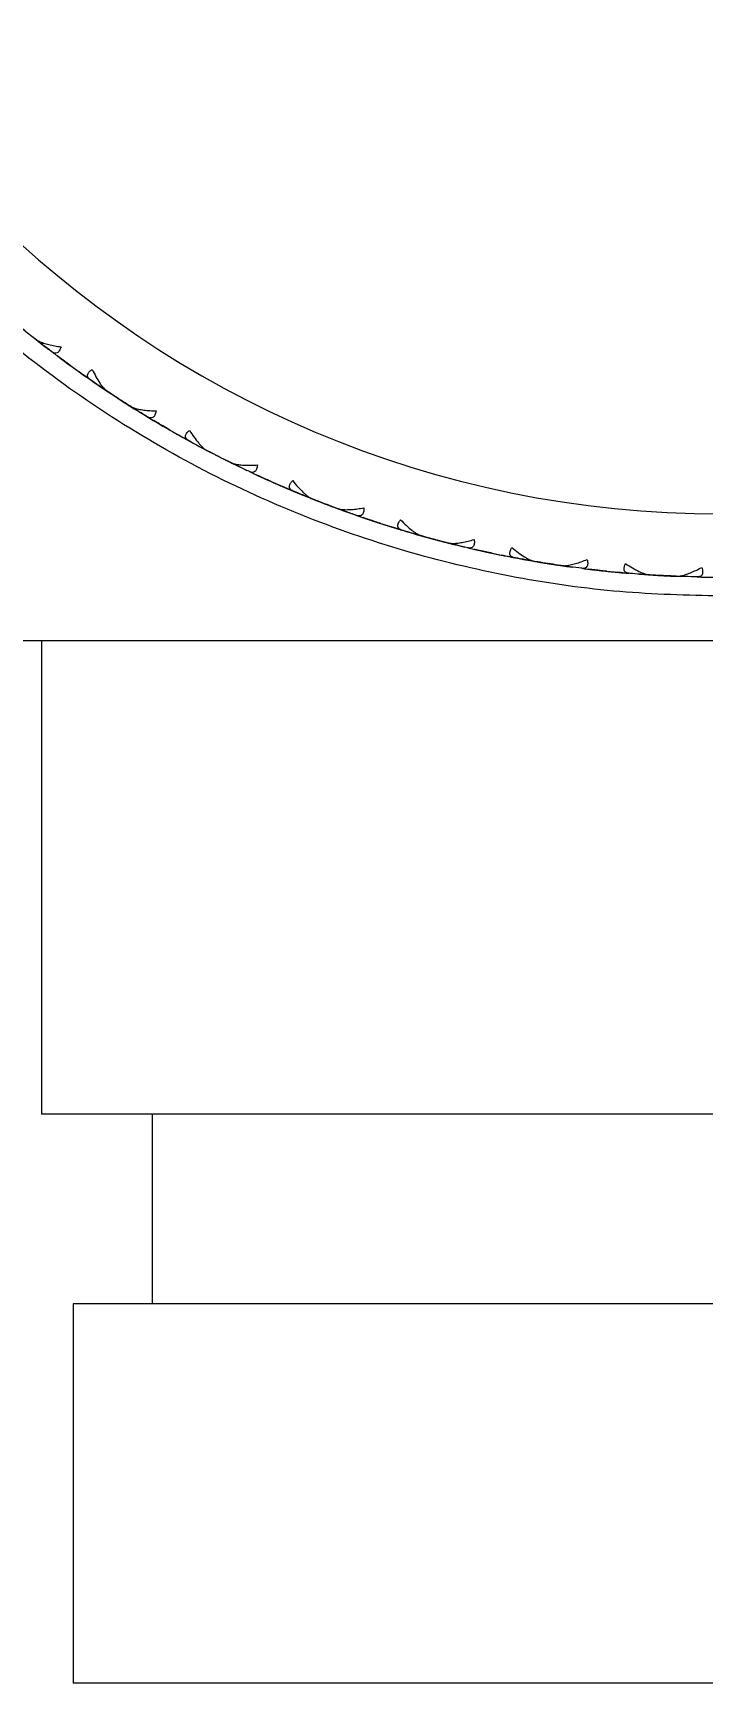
# Model space of a CAD drawing. Extents: x 6453 to 7582, y 0 to 827.
# Drawn here: x 7133.19 to 7143.79, y 182.26 to 208.37 of the extents above; entities that cross this region are included whole.
import ezdxf

# ---------------------------------------------------------------- set-up
doc = ezdxf.new("R2010")
doc.units = 0
doc.header["$LTSCALE"] = 30
doc.header["$MEASUREMENT"] = 0
doc.header["$PDMODE"] = 3
doc.header["$PDSIZE"] = -10
doc.layers.get('0').update_dxf_attribs({"linetype": 'CONTINUOUS'})
doc.layers.get('DEFPOINTS').update_dxf_attribs({"linetype": 'CONTINUOUS'})
doc.layers.add('1', color=7, linetype='CONTINUOUS')
doc.styles.add('Daelim Dimension', font='')
doc.styles.get('Daelim Dimension').set_extended_font_data('나눔고딕')
doc.dimstyles.new('DEFAULT', dxfattribs={"dimscale": 2, "dimtxt": 2, "dimasz": 2, "dimexe": 0, "dimexo": 2, "dimgap": 1, "dimtad": 1, "dimdec": 1, "dimzin": 9, "dimdsep": 46, "dimtxsty": 'Daelim Dimension', "dimcen": 0.5, "dimclrd": 252, "dimclre": 252, "dimclrt": 3, "dimadec": 1, "dimazin": 0, "dimtfac": 1, "dimtdec": 1, "dimtix": 1, "dimtmove": 0, "dimatfit": 3, "dimfxl": 1, "dimtolj": 1, "dimtzin": 1, "dimlwd": 9, "dimlwe": 9, "dimarcsym": 0})

# ---------------------------------------------------------------- blocks, each defined once
blk = doc.blocks.new('*D50')
at = {"color": 5, "lineweight": 9, "ltscale": 0.5, "transparency": 16777216}
for p, q in [((7047.784, 198.667), (7047.784, 115.279)), ((7252.562, 152.942), (7252.562, 115.279)), ((7051.784, 117.279), (7248.562, 117.279))]:
    blk.add_line(p, q, dxfattribs=at)
at = {"color": 5, "ltscale": 0.5, "transparency": 16777216}
for points in [[(7051.784, 117.946), (7051.784, 116.612), (7047.784, 117.279)], [(7248.562, 117.946), (7248.562, 116.612), (7252.562, 117.279)]]:
    blk.add_solid(points, dxfattribs=at)
at = {"layer": 'DEFPOINTS', "color": 0, "ltscale": 0.5, "transparency": 16777216}
for p in [(7047.784, 202.667), (7252.562, 156.942), (7252.562, 117.279)]:
    blk.add_point(p, dxfattribs=at)
at = {"color": 7, "ltscale": 0.5, "transparency": 16777216, "insert": (7150.173, 124.723), "char_height": 10, "attachment_point": 5, "style": 'Daelim Dimension'}
blk.add_mtext('\\A1;205', dxfattribs=at)
blk = doc.blocks.new('*D52')
at = {"color": 5, "lineweight": 9, "ltscale": 0.5, "transparency": 16777216}
for p, q in [((7047.784, 198.667), (7047.784, 150.905)), ((7144.072, 177.263), (7144.072, 150.905)), ((7051.784, 152.905), (7140.072, 152.905))]:
    blk.add_line(p, q, dxfattribs=at)
at = {"color": 5, "ltscale": 0.5, "transparency": 16777216}
for points in [[(7051.784, 153.572), (7051.784, 152.238), (7047.784, 152.905)], [(7140.072, 153.572), (7140.072, 152.238), (7144.072, 152.905)]]:
    blk.add_solid(points, dxfattribs=at)
at = {"layer": 'DEFPOINTS', "color": 0, "ltscale": 0.5, "transparency": 16777216}
for p in [(7047.784, 202.667), (7144.072, 181.263), (7144.072, 152.905)]:
    blk.add_point(p, dxfattribs=at)
at = {"color": 7, "ltscale": 0.5, "transparency": 16777216, "insert": (7095.928, 160.348), "char_height": 10, "attachment_point": 5, "style": 'Daelim Dimension'}
blk.add_mtext('\\A1;96', dxfattribs=at)

msp = doc.modelspace()

# ---------------------------------------------------------------- linework, layer by layer
at = {"layer": '1', "color": 7, "linetype": 'Continuous', "lineweight": 18}
for p, q in [((7133.322, 198.763), (7133.322, 191.263)), ((7144.072, 191.263), (7133.322, 191.263)), ((7135.072, 191.263), (7135.072, 188.263)), ((7133.822, 188.263), (7133.822, 182.263)), ((7144.072, 188.263), (7133.822, 188.263)), ((7144.072, 182.263), (7133.822, 182.263))]:
    msp.add_line(p, q, dxfattribs=at)
at = {"layer": '1', "color": 7, "linetype": 'Continuous', "lineweight": 13}
msp.add_arc((7144.072, 217.263), 16.5, 180, 0, dxfattribs=at)
at = {"layer": '1', "color": 7, "linetype": 'Continuous', "lineweight": 18}
for start, end in [(223.3463, 232.6106), (233.1478, 234.9731), (235.35, 244.6144), (245.1459, 252.99), (253.3978, 256.6153), (257.1469, 262.2994), (263.0925, 264.9797), (265.7756, 267.9159)]:
    msp.add_arc((7144.072, 217.263), 17.5, start, end, dxfattribs=at)
msp.add_rational_spline([(7144.071, 199.463), (7126.272, 199.464), (7126.272, 217.264), (7126.272, 235.063), (7144.072, 235.063)], [1, 0.707115444156, 1, 0.707115444156, 1], degree=2, knots=[0, 0, 0, 0.5, 0.5, 1, 1, 1], dxfattribs=at)
for points, weights in [([(7132.895, 203.798), (7133.058, 203.662), (7133.225, 203.531)], [1, 0.999926457479, 1]), ([(7133.483, 203.331), (7133.783, 203.102), (7134.093, 202.887)], [1, 0.999767428635, 1]), ([(7134.364, 202.703), (7134.54, 202.585), (7134.719, 202.472)], [1, 0.999926457478, 1]), ([(7134.997, 202.3), (7135.32, 202.104), (7135.651, 201.923)], [1, 0.999767428635, 1]), ([(7135.939, 201.768), (7136.127, 201.67), (7136.317, 201.575)], [1, 0.999926457479, 1]), ([(7136.611, 201.433), (7136.952, 201.273), (7137.301, 201.126)], [1, 0.999767428635, 1]), ([(7137.603, 201.003), (7137.8, 200.924), (7137.999, 200.851)], [1, 0.999926457479, 1]), ([(7138.307, 200.74), (7138.663, 200.616), (7139.024, 200.507)], [1, 0.999767428635, 1]), ([(7139.338, 200.416), (7139.542, 200.358), (7139.748, 200.306)], [1, 0.999926457479, 1]), ([(7140.065, 200.228), (7140.433, 200.142), (7140.804, 200.071)], [1, 0.999767428635, 1]), ([(7141.125, 200.013), (7141.334, 199.977), (7141.544, 199.947)], [1, 0.999926457479, 1]), ([(7141.868, 199.903), (7142.242, 199.855), (7142.618, 199.824)], [1, 0.999767428635, 1]), ([(7142.944, 199.8), (7143.156, 199.786), (7143.368, 199.777)], [1, 0.999926457479, 1]), ([(7143.695, 199.767), (7144.072, 199.759), (7144.449, 199.767)], [1, 0.999767428635, 1])]:
    msp.add_rational_spline(points, weights, degree=2, dxfattribs=at)
for points in [[(7133.483, 203.331), (7133.433, 203.369), (7133.333, 203.445), (7133.235, 203.522), (7133.186, 203.561)], [(7133.225, 203.531), (7133.24, 203.518), (7133.278, 203.496), (7133.352, 203.467), (7133.436, 203.443), (7133.528, 203.424), (7133.595, 203.413), (7133.629, 203.408)], [(7133.655, 203.201), (7133.626, 203.223), (7133.598, 203.244), (7133.57, 203.265)], [(7133.652, 203.203), (7133.627, 203.222), (7133.601, 203.241), (7133.576, 203.26)], [(7133.786, 203.105), (7133.743, 203.137), (7133.7, 203.168), (7133.657, 203.2)], [(7133.807, 203.09), (7133.8, 203.095), (7133.793, 203.1), (7133.786, 203.105)], [(7134.17, 202.834), (7134.085, 202.892), (7134.001, 202.951), (7133.917, 203.011)], [(7134.405, 202.676), (7134.352, 202.711), (7134.247, 202.781), (7134.145, 202.852), (7134.093, 202.887)], [(7134.541, 202.587), (7134.495, 202.616), (7134.45, 202.646), (7134.405, 202.676)], [(7134.676, 202.499), (7134.631, 202.528), (7134.586, 202.557), (7134.541, 202.587)], [(7134.997, 202.3), (7134.943, 202.333), (7134.836, 202.398), (7134.73, 202.465), (7134.678, 202.498)], [(7134.719, 202.472), (7134.736, 202.462), (7134.777, 202.443), (7134.853, 202.422), (7134.939, 202.407), (7135.033, 202.398), (7135.1, 202.394), (7135.134, 202.393)], [(7135.182, 202.19), (7135.151, 202.208), (7135.121, 202.226), (7135.09, 202.244)], [(7135.179, 202.191), (7135.152, 202.207), (7135.124, 202.224), (7135.097, 202.24)], [(7135.322, 202.108), (7135.276, 202.134), (7135.23, 202.161), (7135.184, 202.188)], [(7135.344, 202.095), (7135.337, 202.099), (7135.329, 202.104), (7135.322, 202.108)], [(7135.721, 201.884), (7135.634, 201.932), (7135.548, 201.979), (7135.463, 202.027)], [(7135.651, 201.923), (7135.705, 201.893), (7135.815, 201.833), (7135.926, 201.774), (7135.982, 201.745)], [(7136.127, 201.671), (7136.079, 201.695), (7136.031, 201.72), (7135.983, 201.745)], [(7136.127, 201.671), (7136.175, 201.646), (7136.224, 201.622), (7136.272, 201.598)], [(7136.611, 201.433), (7136.554, 201.46), (7136.441, 201.514), (7136.328, 201.57), (7136.273, 201.597)], [(7136.317, 201.575), (7136.335, 201.567), (7136.377, 201.553), (7136.454, 201.54), (7136.542, 201.534), (7136.636, 201.534), (7136.703, 201.537), (7136.737, 201.54)], [(7136.682, 201.4), (7136.724, 201.381), (7136.765, 201.362), (7136.806, 201.343)], [(7136.8, 201.346), (7136.772, 201.358), (7136.744, 201.371), (7136.716, 201.384)], [(7136.954, 201.276), (7136.905, 201.298), (7136.857, 201.32), (7136.809, 201.342)], [(7136.954, 201.276), (7137.002, 201.255), (7137.051, 201.233), (7137.1, 201.212)], [(7137.386, 201.091), (7137.291, 201.13), (7137.196, 201.17), (7137.103, 201.211)], [(7137.649, 200.985), (7137.591, 201.008), (7137.475, 201.054), (7137.359, 201.102), (7137.301, 201.126)], [(7137.801, 200.926), (7137.75, 200.945), (7137.7, 200.965), (7137.649, 200.984)], [(7137.953, 200.868), (7137.902, 200.887), (7137.851, 200.906), (7137.801, 200.926)], [(7138.307, 200.74), (7138.247, 200.761), (7138.129, 200.803), (7138.011, 200.846), (7137.953, 200.868)], [(7137.999, 200.851), (7138.018, 200.844), (7138.061, 200.834), (7138.14, 200.83), (7138.228, 200.833), (7138.321, 200.843), (7138.387, 200.853), (7138.421, 200.859)], [(7138.51, 200.671), (7138.476, 200.682), (7138.442, 200.694), (7138.408, 200.705)], [(7138.506, 200.672), (7138.476, 200.682), (7138.446, 200.692), (7138.417, 200.702)], [(7138.664, 200.62), (7138.614, 200.636), (7138.563, 200.653), (7138.513, 200.67)], [(7138.689, 200.612), (7138.681, 200.614), (7138.672, 200.617), (7138.664, 200.62)], [(7139.113, 200.48), (7139.015, 200.51), (7138.916, 200.54), (7138.819, 200.57)], [(7139.385, 200.402), (7139.325, 200.419), (7139.205, 200.453), (7139.085, 200.489), (7139.024, 200.507)], [(7139.543, 200.36), (7139.49, 200.374), (7139.438, 200.388), (7139.386, 200.402)], [(7139.7, 200.318), (7139.647, 200.332), (7139.595, 200.346), (7139.543, 200.36)], [(7140.065, 200.228), (7140.004, 200.243), (7139.882, 200.272), (7139.761, 200.303), (7139.7, 200.318)], [(7139.748, 200.306), (7139.767, 200.301), (7139.811, 200.296), (7139.89, 200.3), (7139.977, 200.312), (7140.069, 200.332), (7140.134, 200.349), (7140.167, 200.358)], [(7140.275, 200.18), (7140.24, 200.188), (7140.205, 200.196), (7140.17, 200.204)], [(7140.271, 200.181), (7140.241, 200.188), (7140.21, 200.195), (7140.179, 200.202)], [(7140.434, 200.146), (7140.381, 200.157), (7140.33, 200.168), (7140.278, 200.18)], [(7140.459, 200.14), (7140.45, 200.142), (7140.442, 200.144), (7140.434, 200.146)], [(7140.895, 200.054), (7140.793, 200.073), (7140.693, 200.092), (7140.592, 200.113)], [(7141.174, 200.005), (7141.112, 200.015), (7140.989, 200.037), (7140.865, 200.059), (7140.804, 200.071)], [(7141.544, 199.947), (7141.564, 199.944), (7141.608, 199.944), (7141.686, 199.955), (7141.771, 199.977), (7141.861, 200.006), (7141.923, 200.03), (7141.955, 200.043)], [(7141.334, 199.979), (7141.281, 199.987), (7141.227, 199.996), (7141.174, 200.005)], [(7141.495, 199.954), (7141.442, 199.962), (7141.388, 199.97), (7141.334, 199.979)], [(7141.868, 199.903), (7141.805, 199.911), (7141.681, 199.927), (7141.557, 199.945), (7141.495, 199.954)], [(7142.082, 199.877), (7142.046, 199.881), (7142.01, 199.885), (7141.975, 199.889)], [(7142.243, 199.859), (7142.189, 199.865), (7142.136, 199.871), (7142.082, 199.877)], [(7142.268, 199.856), (7142.26, 199.857), (7142.251, 199.858), (7142.243, 199.859)], [(7142.712, 199.816), (7142.609, 199.824), (7142.506, 199.833), (7142.404, 199.843)], [(7142.993, 199.797), (7142.93, 199.8), (7142.805, 199.809), (7142.68, 199.819), (7142.618, 199.824)], [(7143.156, 199.787), (7143.102, 199.79), (7143.048, 199.793), (7142.994, 199.797)], [(7143.318, 199.78), (7143.264, 199.782), (7143.21, 199.784), (7143.156, 199.787)], [(7143.695, 199.767), (7143.632, 199.769), (7143.506, 199.772), (7143.381, 199.777), (7143.319, 199.779)], [(7143.368, 199.777), (7143.388, 199.777), (7143.432, 199.781), (7143.508, 199.801), (7143.591, 199.831), (7143.677, 199.87), (7143.736, 199.9), (7143.767, 199.916)]]:
    msp.add_open_spline(points, degree=3, dxfattribs=at)
for points, knots in [([(7133.629, 203.408), (7133.621, 203.383), (7133.613, 203.362), (7133.597, 203.338), (7133.592, 203.331), (7133.58, 203.32), (7133.574, 203.316), (7133.555, 203.306), (7133.542, 203.305), (7133.52, 203.31), (7133.513, 203.312), (7133.498, 203.32), (7133.49, 203.325), (7133.483, 203.331)], [0, 0, 0, 0, 0.25, 0.25, 0.375, 0.375, 0.5, 0.5, 0.75, 0.75, 0.875, 0.875, 1, 1, 1, 1]), ([(7133.786, 203.105), (7133.751, 203.131), (7133.708, 203.162), (7133.665, 203.194), (7133.657, 203.2)], [0, 0, 0, 0, 0.818122, 1, 1, 1, 1]), ([(7134.093, 202.887), (7134.078, 202.898), (7134.066, 202.91), (7134.055, 202.928), (7134.052, 202.935), (7134.05, 202.945), (7134.049, 202.948), (7134.049, 202.955), (7134.049, 202.959), (7134.052, 202.976), (7134.059, 202.991), (7134.077, 203.013), (7134.084, 203.02), (7134.097, 203.031), (7134.102, 203.035), (7134.112, 203.042), (7134.117, 203.046), (7134.122, 203.05)], [0, 0, 0, 0, 0.25, 0.25, 0.375, 0.375, 0.4375, 0.4375, 0.5, 0.5, 0.75, 0.75, 0.875, 0.875, 0.9375, 0.9375, 1, 1, 1, 1]), ([(7134.122, 203.05), (7134.142, 203.009), (7134.162, 202.971), (7134.202, 202.9), (7134.223, 202.866), (7134.253, 202.821), (7134.263, 202.807), (7134.284, 202.78), (7134.294, 202.768), (7134.324, 202.734), (7134.344, 202.716), (7134.364, 202.703)], [0, 0, 0, 0, 0.25, 0.25, 0.5, 0.5, 0.625, 0.625, 0.75, 0.75, 1, 1, 1, 1]), ([(7135.134, 202.393), (7135.129, 202.367), (7135.123, 202.345), (7135.11, 202.319), (7135.106, 202.312), (7135.095, 202.3), (7135.09, 202.295), (7135.072, 202.283), (7135.059, 202.281), (7135.037, 202.283), (7135.029, 202.285), (7135.013, 202.291), (7135.005, 202.295), (7134.997, 202.3)], [0, 0, 0, 0, 0.25, 0.25, 0.375, 0.375, 0.5, 0.5, 0.75, 0.75, 0.875, 0.875, 1, 1, 1, 1]), ([(7135.322, 202.108), (7135.285, 202.129), (7135.239, 202.156), (7135.193, 202.183), (7135.185, 202.188)], [0, 0, 0, 0, 0.817264, 1, 1, 1, 1]), ([(7135.651, 201.923), (7135.634, 201.932), (7135.621, 201.942), (7135.608, 201.96), (7135.605, 201.966), (7135.601, 201.976), (7135.601, 201.979), (7135.6, 201.986), (7135.599, 201.989), (7135.6, 202.007), (7135.606, 202.022), (7135.621, 202.046), (7135.628, 202.054), (7135.64, 202.066), (7135.644, 202.071), (7135.653, 202.079), (7135.658, 202.083), (7135.663, 202.088)], [0, 0, 0, 0, 0.25, 0.25, 0.375, 0.375, 0.4375, 0.4375, 0.5, 0.5, 0.75, 0.75, 0.875, 0.875, 0.9375, 0.9375, 1, 1, 1, 1]), ([(7135.663, 202.088), (7135.686, 202.049), (7135.71, 202.013), (7135.758, 201.947), (7135.781, 201.916), (7135.817, 201.874), (7135.828, 201.861), (7135.851, 201.837), (7135.863, 201.825), (7135.897, 201.795), (7135.918, 201.779), (7135.939, 201.768)], [0, 0, 0, 0, 0.25, 0.25, 0.5, 0.5, 0.625, 0.625, 0.75, 0.75, 1, 1, 1, 1]), ([(7136.737, 201.54), (7136.736, 201.514), (7136.731, 201.491), (7136.721, 201.465), (7136.718, 201.457), (7136.709, 201.443), (7136.704, 201.438), (7136.687, 201.425), (7136.674, 201.42), (7136.652, 201.421), (7136.644, 201.422), (7136.628, 201.426), (7136.62, 201.429), (7136.611, 201.433)], [0, 0, 0, 0, 0.25, 0.25, 0.375, 0.375, 0.5, 0.5, 0.75, 0.75, 0.875, 0.875, 1, 1, 1, 1]), ([(7136.954, 201.276), (7136.915, 201.294), (7136.866, 201.315), (7136.818, 201.338), (7136.809, 201.342)], [0, 0, 0, 0, 0.817349, 1, 1, 1, 1]), ([(7137.301, 201.126), (7137.283, 201.134), (7137.269, 201.143), (7137.254, 201.159), (7137.25, 201.165), (7137.246, 201.174), (7137.245, 201.177), (7137.243, 201.184), (7137.242, 201.188), (7137.241, 201.205), (7137.245, 201.221), (7137.258, 201.246), (7137.264, 201.255), (7137.274, 201.268), (7137.278, 201.273), (7137.286, 201.282), (7137.29, 201.287), (7137.295, 201.292)], [0, 0, 0, 0, 0.25, 0.25, 0.375, 0.375, 0.4375, 0.4375, 0.5, 0.5, 0.75, 0.75, 0.875, 0.875, 0.9375, 0.9375, 1, 1, 1, 1]), ([(7137.295, 201.292), (7137.323, 201.256), (7137.35, 201.223), (7137.404, 201.161), (7137.431, 201.133), (7137.47, 201.096), (7137.483, 201.084), (7137.509, 201.062), (7137.522, 201.052), (7137.558, 201.025), (7137.581, 201.011), (7137.603, 201.003)], [0, 0, 0, 0, 0.25, 0.25, 0.5, 0.5, 0.625, 0.625, 0.75, 0.75, 1, 1, 1, 1]), ([(7138.421, 200.859), (7138.422, 200.833), (7138.42, 200.81), (7138.413, 200.783), (7138.41, 200.775), (7138.403, 200.76), (7138.398, 200.754), (7138.383, 200.739), (7138.371, 200.734), (7138.349, 200.732), (7138.341, 200.732), (7138.324, 200.735), (7138.316, 200.737), (7138.307, 200.74)], [0, 0, 0, 0, 0.25, 0.25, 0.375, 0.375, 0.5, 0.5, 0.75, 0.75, 0.875, 0.875, 1, 1, 1, 1]), ([(7138.664, 200.62), (7138.623, 200.633), (7138.572, 200.65), (7138.522, 200.667), (7138.513, 200.67)], [0, 0, 0, 0, 0.821377, 1, 1, 1, 1]), ([(7139.024, 200.507), (7139.006, 200.513), (7138.991, 200.52), (7138.975, 200.535), (7138.97, 200.54), (7138.965, 200.549), (7138.963, 200.552), (7138.961, 200.558), (7138.96, 200.562), (7138.957, 200.579), (7138.96, 200.595), (7138.97, 200.621), (7138.975, 200.631), (7138.983, 200.645), (7138.987, 200.65), (7138.994, 200.66), (7138.998, 200.665), (7139.002, 200.671)], [0, 0, 0, 0, 0.25, 0.25, 0.375, 0.375, 0.4375, 0.4375, 0.5, 0.5, 0.75, 0.75, 0.875, 0.875, 0.9375, 0.9375, 1, 1, 1, 1]), ([(7139.002, 200.671), (7139.033, 200.638), (7139.064, 200.608), (7139.124, 200.553), (7139.154, 200.527), (7139.197, 200.494), (7139.211, 200.484), (7139.238, 200.465), (7139.252, 200.456), (7139.291, 200.433), (7139.316, 200.422), (7139.338, 200.416)], [0, 0, 0, 0, 0.25, 0.25, 0.5, 0.5, 0.625, 0.625, 0.75, 0.75, 1, 1, 1, 1]), ([(7140.167, 200.358), (7140.17, 200.332), (7140.171, 200.31), (7140.167, 200.282), (7140.165, 200.273), (7140.159, 200.258), (7140.155, 200.252), (7140.141, 200.235), (7140.13, 200.229), (7140.108, 200.224), (7140.1, 200.224), (7140.083, 200.225), (7140.075, 200.226), (7140.065, 200.228)], [0, 0, 0, 0, 0.25, 0.25, 0.375, 0.375, 0.5, 0.5, 0.75, 0.75, 0.875, 0.875, 1, 1, 1, 1]), ([(7140.434, 200.146), (7140.391, 200.155), (7140.34, 200.166), (7140.288, 200.177), (7140.278, 200.179)], [0, 0, 0, 0, 0.817997, 1, 1, 1, 1]), ([(7140.804, 200.071), (7140.785, 200.075), (7140.769, 200.081), (7140.751, 200.093), (7140.746, 200.098), (7140.74, 200.106), (7140.738, 200.109), (7140.735, 200.116), (7140.734, 200.119), (7140.729, 200.136), (7140.73, 200.152), (7140.737, 200.179), (7140.741, 200.189), (7140.748, 200.204), (7140.751, 200.21), (7140.757, 200.22), (7140.76, 200.226), (7140.764, 200.232)], [0, 0, 0, 0, 0.25, 0.25, 0.375, 0.375, 0.4375, 0.4375, 0.5, 0.5, 0.75, 0.75, 0.875, 0.875, 0.9375, 0.9375, 1, 1, 1, 1]), ([(7140.764, 200.232), (7140.798, 200.203), (7140.832, 200.176), (7140.898, 200.127), (7140.93, 200.105), (7140.976, 200.076), (7140.991, 200.067), (7141.021, 200.051), (7141.035, 200.044), (7141.077, 200.026), (7141.102, 200.017), (7141.125, 200.013)], [0, 0, 0, 0, 0.25, 0.25, 0.5, 0.5, 0.625, 0.625, 0.75, 0.75, 1, 1, 1, 1]), ([(7141.955, 200.043), (7141.962, 200.017), (7141.964, 199.995), (7141.963, 199.966), (7141.962, 199.958), (7141.958, 199.942), (7141.955, 199.935), (7141.943, 199.918), (7141.932, 199.91), (7141.911, 199.903), (7141.903, 199.902), (7141.886, 199.901), (7141.877, 199.901), (7141.868, 199.903)], [0, 0, 0, 0, 0.25, 0.25, 0.375, 0.375, 0.5, 0.5, 0.75, 0.75, 0.875, 0.875, 1, 1, 1, 1]), ([(7142.618, 199.824), (7142.599, 199.825), (7142.583, 199.83), (7142.564, 199.84), (7142.559, 199.845), (7142.552, 199.852), (7142.55, 199.855), (7142.546, 199.861), (7142.544, 199.864), (7142.538, 199.88), (7142.537, 199.896), (7142.542, 199.924), (7142.544, 199.934), (7142.55, 199.95), (7142.552, 199.956), (7142.557, 199.967), (7142.559, 199.973), (7142.562, 199.979)], [0, 0, 0, 0, 0.25, 0.25, 0.375, 0.375, 0.4375, 0.4375, 0.5, 0.5, 0.75, 0.75, 0.875, 0.875, 0.9375, 0.9375, 1, 1, 1, 1]), ([(7142.562, 199.979), (7142.6, 199.954), (7142.636, 199.931), (7142.706, 199.889), (7142.741, 199.871), (7142.79, 199.847), (7142.806, 199.84), (7142.837, 199.827), (7142.852, 199.821), (7142.895, 199.807), (7142.921, 199.801), (7142.944, 199.8)], [0, 0, 0, 0, 0.25, 0.25, 0.5, 0.5, 0.625, 0.625, 0.75, 0.75, 1, 1, 1, 1]), ([(7143.767, 199.916), (7143.776, 199.891), (7143.781, 199.869), (7143.783, 199.841), (7143.782, 199.832), (7143.78, 199.816), (7143.777, 199.809), (7143.768, 199.79), (7143.758, 199.781), (7143.737, 199.772), (7143.73, 199.77), (7143.713, 199.768), (7143.704, 199.767), (7143.695, 199.767)], [0, 0, 0, 0, 0.25, 0.25, 0.375, 0.375, 0.5, 0.5, 0.75, 0.75, 0.875, 0.875, 1, 1, 1, 1]), ([(7132.755, 198.763), (7132.755, 198.763), (7132.774, 198.763), (7132.848, 198.763), (7132.903, 198.763), (7133.049, 198.763), (7133.14, 198.763), (7133.276, 198.763), (7133.319, 198.763), (7133.364, 198.763), (7133.395, 198.763), (7133.41, 198.763), (7133.49, 198.763), (7133.557, 198.763), (7133.773, 198.763), (7133.933, 198.763), (7134.284, 198.763), (7134.475, 198.763), (7134.786, 198.763), (7134.893, 198.763), (7135.06, 198.763), (7135.117, 198.763), (7135.204, 198.763), (7135.233, 198.763), (7135.291, 198.763), (7135.557, 198.763), (7135.839, 198.763), (7136.363, 198.763), (7136.637, 198.763), (7137.208, 198.763), (7137.505, 198.763), (7137.89, 198.763), (7137.968, 198.763), (7138.125, 198.763), (7138.204, 198.763), (7138.442, 198.763), (7138.602, 198.763), (7139.089, 198.763), (7139.42, 198.763), (7139.925, 198.763), (7140.096, 198.763), (7140.439, 198.763), (7140.613, 198.763), (7140.963, 198.763), (7141.139, 198.763), (7141.407, 198.763), (7141.496, 198.763), (7141.677, 198.763), (7141.767, 198.763), (7142.221, 198.763), (7142.587, 198.763), (7143.141, 198.763), (7143.327, 198.763), (7143.7, 198.763), (7143.887, 198.763), (7144.076, 198.763)], [0, 0, 0, 0, 0.0625, 0.0625, 0.125, 0.125, 0.1875, 0.1875, 0.203125, 0.210937, 0.210937, 0.21875, 0.21875, 0.25, 0.25, 0.3125, 0.3125, 0.375, 0.375, 0.40625, 0.40625, 0.421875, 0.421875, 0.429687, 0.429687, 0.4375, 0.5, 0.5, 0.5625, 0.5625, 0.625, 0.625, 0.640625, 0.640625, 0.65625, 0.65625, 0.6875, 0.6875, 0.75, 0.75, 0.78125, 0.78125, 0.8125, 0.8125, 0.84375, 0.84375, 0.859375, 0.859375, 0.875, 0.875, 0.9375, 0.9375, 0.96875, 0.96875, 1, 1, 1, 1])]:
    msp.add_open_spline(points, degree=3, knots=knots, dxfattribs=at)

# ---------------------------------------------------------------- dimensions: what is measured, and where the dimension line sits
at = {"color": 5, "ltscale": 0.5}
for base, p2, picture, middle in [((7252.562, 117.279), (7252.562, 156.942), '*D50', (7150.173, 124.723)), ((7144.072, 152.905), (7144.072, 181.263), '*D52', (7095.928, 160.348))]:
    dim = msp.add_linear_dim(base=base, p1=(7047.784, 202.667), p2=p2, dimstyle='DEFAULT', override={"dimtxt": 5, "dimexe": 1, "dimdec": 0, "dimclrd": 5, "dimclre": 5, "dimclrt": 7}, dxfattribs=at)
    dim.commit()
    dim.dimension.update_dxf_attribs({"geometry": picture, "text_midpoint": middle})

doc.saveas('drawing.dxf')
